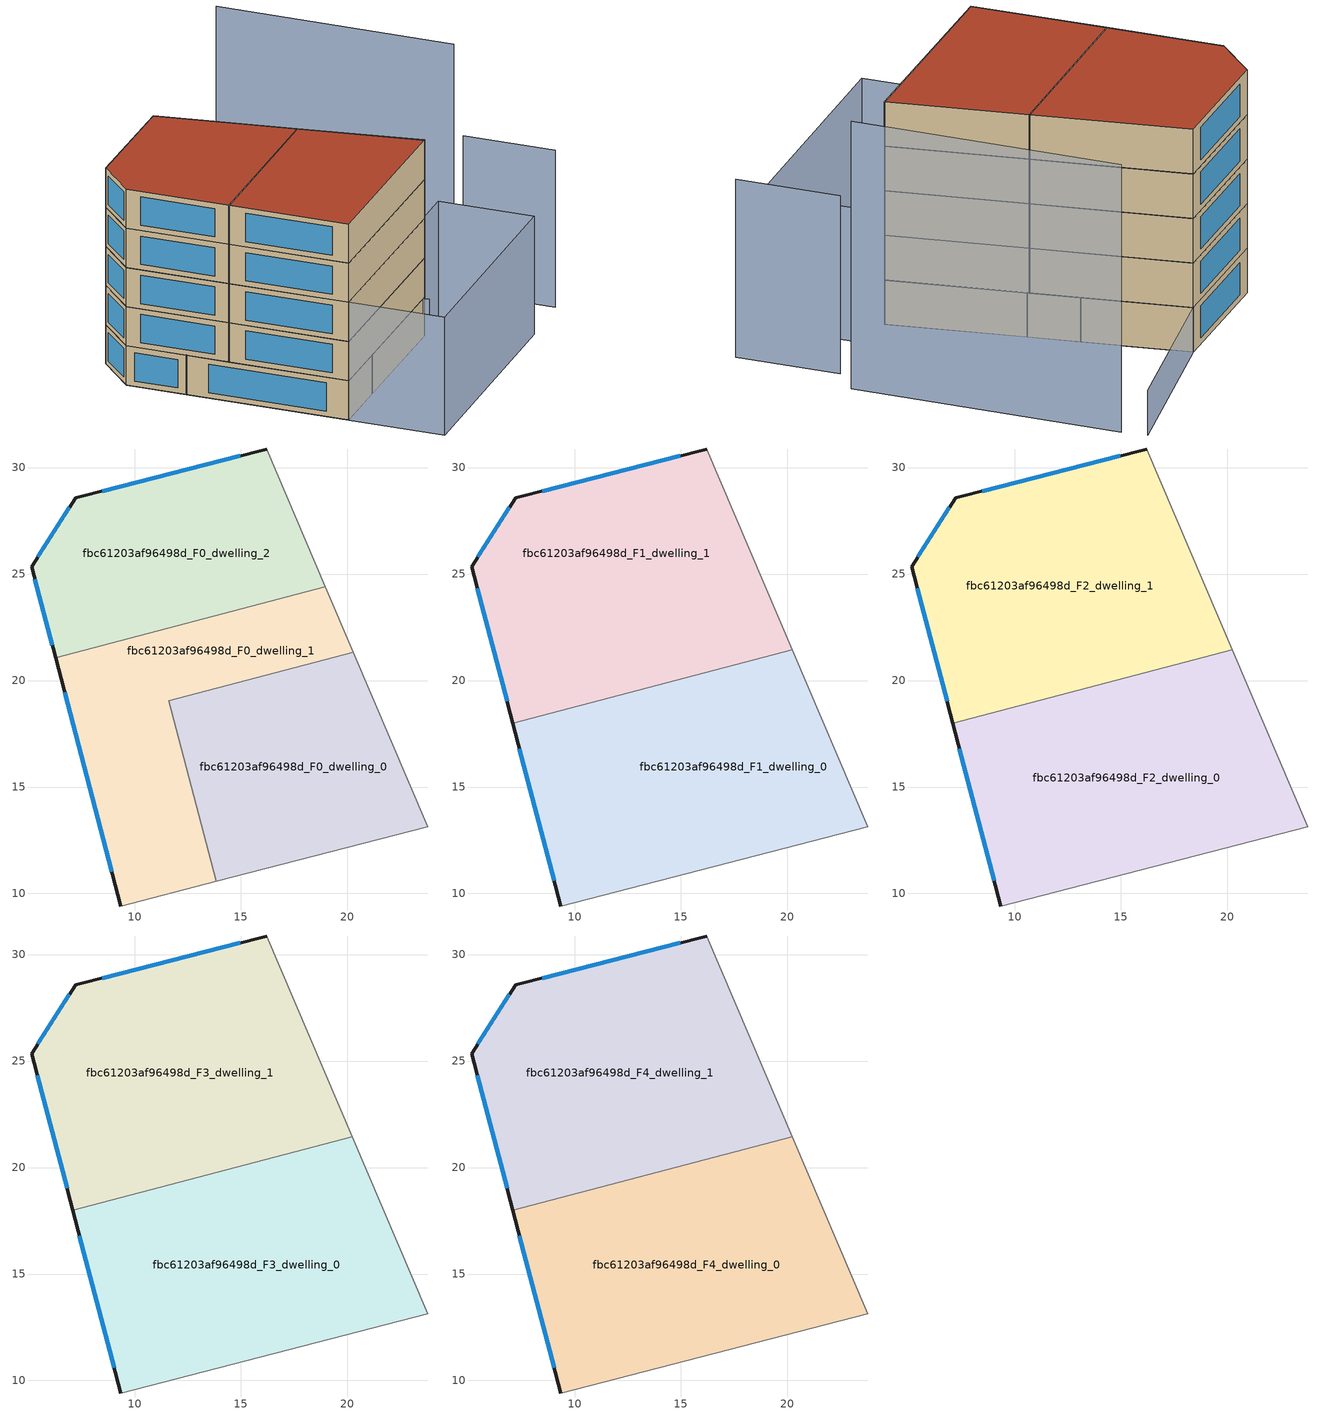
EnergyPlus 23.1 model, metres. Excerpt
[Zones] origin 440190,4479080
fbc61203af96498d_F0_dwelling_0
 floor ground (EU_floor_Construction): 23.78,13.13 20.28,21.32 11.6,19.04 13.83,10.57 z0
 wall adiabatic (EU_wall_Construction): 20.28,21.32 23.78,13.13 13.83,10.57 z0:3
 wall to fbc61203af96498d_F0_dwelling_1 (EU_wall_Construction): 13.83,10.57 11.61,19.04 / 11.6,19.04 20.28,21.32 z0:3
fbc61203af96498d_F0_dwelling_1
 floor ground (EU_floor_Construction): 13.83,10.57 11.6,19.04 20.28,21.32 18.97,24.39 6.3,21.06 9.36,9.41 z0
 wall outside (EU_wall_Construction): 9.36,9.41 6.3,21.06 z0:3
 wall adiabatic (EU_wall_Construction): 13.83,10.57 9.36,9.41 / 18.97,24.39 20.28,21.32 z0:3
 wall to fbc61203af96498d_F0_dwelling_2 (EU_wall_Construction): 6.3,21.06 18.97,24.39 z0:3
 window (EU_Window_Construction): 8.93,11.03 6.72,19.45 z0.42:2.58
fbc61203af96498d_F0_dwelling_2
 floor ground (EU_floor_Construction): 18.97,24.39 16.2,30.87 7.23,28.58 5.17,25.35 6.3,21.06 z0
 wall outside (EU_wall_Construction): 6.3,21.06 5.17,25.35 7.23,28.58 16.2,30.87 z0:3
 wall adiabatic (EU_wall_Construction): 16.2,30.87 18.97,24.39 z0:3
 window (EU_Window_Construction): 6.14,21.66 5.33,24.76 / 5.46,25.8 6.94,28.13 / 8.48,28.9 14.96,30.55 z0.42:2.58
fbc61203af96498d_F1_dwelling_0
 floor to fbc61203af96498d_F0_dwelling_0 (EU_floor_Construction): 23.78,13.13 20.28,21.32 11.6,19.04 13.83,10.57 z3
 floor to fbc61203af96498d_F0_dwelling_1 (EU_floor_Construction): 13.83,10.57 11.6,19.04 20.28,21.32 20.22,21.45 7.1,18 9.36,9.41 z3
 wall outside (EU_wall_Construction): 9.36,9.41 7.1,18 z3:6
 wall adiabatic (EU_wall_Construction): 20.22,21.45 23.78,13.13 9.36,9.41 z3:6
 wall to fbc61203af96498d_F1_dwelling_1 (EU_wall_Construction): 7.1,18 20.22,21.45 z3:6
 window (EU_Window_Construction): 9.04,10.6 7.42,16.81 z3.42:5.58
fbc61203af96498d_F1_dwelling_1
 floor to fbc61203af96498d_F0_dwelling_1 (EU_floor_Construction): 20.22,21.45 18.97,24.39 6.3,21.06 7.1,18 z3
 floor to fbc61203af96498d_F0_dwelling_2 (EU_floor_Construction): 18.97,24.39 16.2,30.87 7.23,28.58 5.17,25.35 6.3,21.06 z3
 wall outside (EU_wall_Construction): 7.1,18 5.17,25.35 7.23,28.58 16.2,30.87 z3:6
 wall adiabatic (EU_wall_Construction): 16.2,30.87 20.22,21.45 z3:6
 window (EU_Window_Construction): 6.83,19.02 5.44,24.33 / 5.46,25.8 6.94,28.13 / 8.48,28.9 14.96,30.55 z3.42:5.58
fbc61203af96498d_F2_dwelling_0
 floor to fbc61203af96498d_F1_dwelling_0 (EU_floor_Construction): 23.78,13.13 20.22,21.45 7.1,18 9.36,9.41 z6
 wall outside (EU_wall_Construction): 9.36,9.41 7.1,18 z6:9
 wall adiabatic (EU_wall_Construction): 20.22,21.45 23.78,13.13 9.36,9.41 z6:9
 wall to fbc61203af96498d_F2_dwelling_1 (EU_wall_Construction): 7.1,18 20.22,21.45 z6:9
 window (EU_Window_Construction): 9.04,10.6 7.42,16.81 z6.42:8.58
fbc61203af96498d_F2_dwelling_1
 floor to fbc61203af96498d_F1_dwelling_1 (EU_floor_Construction): 20.22,21.45 16.2,30.87 7.23,28.58 5.17,25.35 7.1,18 z6
 wall outside (EU_wall_Construction): 7.1,18 5.17,25.35 7.23,28.58 16.2,30.87 z6:9
 wall adiabatic (EU_wall_Construction): 16.2,30.87 20.22,21.45 z6:9
 window (EU_Window_Construction): 6.83,19.02 5.44,24.33 / 5.46,25.8 6.94,28.13 / 8.48,28.9 14.96,30.55 z6.42:8.58
fbc61203af96498d_F3_dwelling_0
 floor to fbc61203af96498d_F2_dwelling_0 (EU_floor_Construction): 23.78,13.13 20.22,21.45 7.1,18 9.36,9.41 z9
 wall outside (EU_wall_Construction): 9.36,9.41 7.1,18 z9:12
 wall adiabatic (EU_wall_Construction): 20.22,21.45 23.78,13.13 9.36,9.41 z9:12
 wall to fbc61203af96498d_F3_dwelling_1 (EU_wall_Construction): 7.1,18 20.22,21.45 z9:12
 window (EU_Window_Construction): 9.04,10.6 7.42,16.81 z9.42:11.58
fbc61203af96498d_F3_dwelling_1
 floor to fbc61203af96498d_F2_dwelling_1 (EU_floor_Construction): 20.22,21.45 16.2,30.87 7.23,28.58 5.17,25.35 7.1,18 z9
 wall outside (EU_wall_Construction): 7.1,18 5.17,25.35 7.23,28.58 16.2,30.87 z9:12
 wall adiabatic (EU_wall_Construction): 16.2,30.87 20.22,21.45 z9:12
 window (EU_Window_Construction): 6.83,19.02 5.44,24.33 / 5.46,25.8 6.94,28.13 / 8.48,28.9 14.96,30.55 z9.42:11.58
fbc61203af96498d_F4_dwelling_0
 floor to fbc61203af96498d_F3_dwelling_0 (EU_floor_Construction): 23.78,13.13 20.22,21.45 7.1,18 9.36,9.41 z12
 wall outside (EU_wall_Construction): 9.36,9.41 7.1,18 z12:15
 wall adiabatic (EU_wall_Construction): 20.22,21.45 23.78,13.13 9.36,9.41 z12:15
 wall to fbc61203af96498d_F4_dwelling_1 (EU_wall_Construction): 7.1,18 20.22,21.45 z12:15
 window (EU_Window_Construction): 9.04,10.6 7.42,16.81 z12.42:14.58
 roof outside (EU_roof_Construction): 20.22,21.45 23.78,13.13 9.36,9.41 7.1,18 z15
fbc61203af96498d_F4_dwelling_1
 floor to fbc61203af96498d_F3_dwelling_1 (EU_floor_Construction): 20.22,21.45 16.2,30.87 7.23,28.58 5.17,25.35 7.1,18 z12
 wall outside (EU_wall_Construction): 7.1,18 5.17,25.35 7.23,28.58 16.2,30.87 z12:15
 wall adiabatic (EU_wall_Construction): 16.2,30.87 20.22,21.45 z12:15
 window (EU_Window_Construction): 6.83,19.02 5.44,24.33 / 5.46,25.8 6.94,28.13 / 8.48,28.9 14.96,30.55 z12.42:14.58
 roof outside (EU_roof_Construction): 16.2,30.87 20.22,21.45 7.1,18 5.17,25.35 7.23,28.58 z15
shading: 11.17,2.54 9.35,9.41 / 9.35,9.41 26.6,13.96 / 26.6,13.96 28.41,7.09 / 28.41,7.09 11.17,2.54 z0:9; 32.91,8.45 31.19,15.07 z0:12; 23.64,12.65 16.2,30.87 / 16.2,30.87 27.63,35.53 z0:3; 32.58,16.84 28.26,33.98 z0:18
[Building]
EU S2 Campaign: North Axis=0; Terrain=City; Solar Distribution=FullExterior
[Site:Location]
Madrid: Latitude=40.5; Longitude=-3.5; Time Zone=1; Elevation=609
[SizingPeriod:WeatherFileDays]
AnnualSizingPeriod: Begin Month=1; Begin Day of Month=1; End Month=12; End Day of Month=31; Day of Week for Start Day=Monday; Use Weather File Daylight Saving Period=No; Use Weather File Rain and Snow Indicators=No
[MATERIAL]
EU_InternalMass_Material: Roughness=MediumRough; Thickness=0.1; Conductivity=1; Density=1800; Specific Heat=900; Thermal Absorptance=0.9; Solar Absorptance=0.7; Visible Absorptance=0.7
[MATERIAL:NOMASS] Roughness=MediumRough; Thermal Absorptance=0.9; Solar Absorptance=0.7; Visible Absorptance=0.7
Name | Thermal Resistance
EU_wall_NoMass | 1.60022
EU_roof_NoMass | 1.57597
EU_floor_NoMass | 0.470652
[WINDOWMATERIAL:SIMPLEGLAZINGSYSTEM]
EU_Window_SimpleGlazing: UFactor=3.28802; Solar Heat Gain Coefficient=0.85; Visible Transmittance=0.85
[CONSTRUCTION]
EU_wall_Construction: EU_wall_NoMass
EU_roof_Construction: EU_roof_NoMass
EU_floor_Construction: EU_floor_NoMass
EU_InternalMass_Construction: EU_InternalMass_Material
EU_Window_Construction: EU_Window_SimpleGlazing
[ZONE] Type=1; Multiplier=1; Ceiling Height=autocalculate; Floor Area=autocalculate; Part of Total Floor Area=Yes
Name | Volume
fbc61203af96498d_F0_dwelling_0 | 253.559
fbc61203af96498d_F1_dwelling_0 | 380.357
fbc61203af96498d_F2_dwelling_0; fbc61203af96498d_F3_dwelling_0; fbc61203af96498d_F4_dwelling_0 | 380.366
fbc61203af96498d_F0_dwelling_1 | 253.583
fbc61203af96498d_F1_dwelling_1 | 380.381
fbc61203af96498d_F2_dwelling_1; fbc61203af96498d_F3_dwelling_1; fbc61203af96498d_F4_dwelling_1 | 380.39
fbc61203af96498d_F0_dwelling_2 | 253.609
[INTERNALMASS] Construction=EU_InternalMass_Construction
Name | Zone or ZoneList | Surface Area
fbc61203af96498d_F0_dwelling_0_EU_InternalMass | fbc61203af96498d_F0_dwelling_0 | 84.5211
fbc61203af96498d_F0_dwelling_1_EU_InternalMass | fbc61203af96498d_F0_dwelling_1 | 84.5277
fbc61203af96498d_F0_dwelling_2_EU_InternalMass | fbc61203af96498d_F0_dwelling_2 | 84.5365
fbc61203af96498d_F1_dwelling_0_EU_InternalMass | fbc61203af96498d_F1_dwelling_0 | 126.789
fbc61203af96498d_F1_dwelling_1_EU_InternalMass | fbc61203af96498d_F1_dwelling_1 | 126.797
fbc61203af96498d_F2_dwelling_0_EU_InternalMass | fbc61203af96498d_F2_dwelling_0 | 126.789
fbc61203af96498d_F2_dwelling_1_EU_InternalMass | fbc61203af96498d_F2_dwelling_1 | 126.797
fbc61203af96498d_F3_dwelling_0_EU_InternalMass | fbc61203af96498d_F3_dwelling_0 | 126.789
fbc61203af96498d_F3_dwelling_1_EU_InternalMass | fbc61203af96498d_F3_dwelling_1 | 126.797
fbc61203af96498d_F4_dwelling_0_EU_InternalMass | fbc61203af96498d_F4_dwelling_0 | 126.789
fbc61203af96498d_F4_dwelling_1_EU_InternalMass | fbc61203af96498d_F4_dwelling_1 | 126.797
[OTHEREQUIPMENT] Fuel Type=Electricity; Design Level Calculation Method=Watts/Area; Power per Zone Floor Area=1; Fraction Latent=0; Fraction Radiant=0; Fraction Lost=0; Carbon Dioxide Generation Rate=0; EndUse Subcategory=EU_Step8_InternalGains
Name | Zone or ZoneList or Space or SpaceList | Schedule
EU_Step8_InternalGain_fbc61203af96498d_F0_dwelling_0_f000 | fbc61203af96498d_F0_dwelling_0 | EU_Step8_GainSchedule_fbc61203af96498d_F0_dwelling_0_f000
EU_Step8_InternalGain_fbc61203af96498d_F0_dwelling_1_f000 | fbc61203af96498d_F0_dwelling_1 | EU_Step8_GainSchedule_fbc61203af96498d_F0_dwelling_1_f000
EU_Step8_InternalGain_fbc61203af96498d_F0_dwelling_2_f000 | fbc61203af96498d_F0_dwelling_2 | EU_Step8_GainSchedule_fbc61203af96498d_F0_dwelling_2_f000
EU_Step8_InternalGain_fbc61203af96498d_F1_dwelling_0_f000 | fbc61203af96498d_F1_dwelling_0 | EU_Step8_GainSchedule_fbc61203af96498d_F1_dwelling_0_f000
EU_Step8_InternalGain_fbc61203af96498d_F1_dwelling_1_f000 | fbc61203af96498d_F1_dwelling_1 | EU_Step8_GainSchedule_fbc61203af96498d_F1_dwelling_1_f000
EU_Step8_InternalGain_fbc61203af96498d_F2_dwelling_0_f000 | fbc61203af96498d_F2_dwelling_0 | EU_Step8_GainSchedule_fbc61203af96498d_F2_dwelling_0_f000
EU_Step8_InternalGain_fbc61203af96498d_F2_dwelling_1_f000 | fbc61203af96498d_F2_dwelling_1 | EU_Step8_GainSchedule_fbc61203af96498d_F2_dwelling_1_f000
EU_Step8_InternalGain_fbc61203af96498d_F3_dwelling_0_f000 | fbc61203af96498d_F3_dwelling_0 | EU_Step8_GainSchedule_fbc61203af96498d_F3_dwelling_0_f000
EU_Step8_InternalGain_fbc61203af96498d_F3_dwelling_1_f000 | fbc61203af96498d_F3_dwelling_1 | EU_Step8_GainSchedule_fbc61203af96498d_F3_dwelling_1_f000
EU_Step8_InternalGain_fbc61203af96498d_F4_dwelling_0_f000 | fbc61203af96498d_F4_dwelling_0 | EU_Step8_GainSchedule_fbc61203af96498d_F4_dwelling_0_f000
EU_Step8_InternalGain_fbc61203af96498d_F4_dwelling_1_f000 | fbc61203af96498d_F4_dwelling_1 | EU_Step8_GainSchedule_fbc61203af96498d_F4_dwelling_1_f000
[ZONEVENTILATION:DESIGNFLOWRATE] Schedule=EU_AlwaysOn; Design Flow Rate Calculation Method=AirChanges/Hour; Air Changes per Hour=0.480704; Ventilation Type=Natural; Fan Pressure Rise=0; Fan Total Efficiency=1; Constant Term Coefficient=1; Temperature Term Coefficient=0; Velocity Term Coefficient=0; Velocity Squared Term Coefficient=0; Minimum Indoor Temperature=-100; Maximum Indoor Temperature=100; Delta Temperature=-100; Minimum Outdoor Temperature=-100; Maximum Outdoor Temperature=100; Maximum Wind Speed=40
Name | Zone or ZoneList or Space or SpaceList
EU_ConstantAir_fbc61203af96498d_F0_dwelling_0 | fbc61203af96498d_F0_dwelling_0
EU_ConstantAir_fbc61203af96498d_F0_dwelling_1 | fbc61203af96498d_F0_dwelling_1
EU_ConstantAir_fbc61203af96498d_F0_dwelling_2 | fbc61203af96498d_F0_dwelling_2
EU_ConstantAir_fbc61203af96498d_F1_dwelling_0 | fbc61203af96498d_F1_dwelling_0
EU_ConstantAir_fbc61203af96498d_F1_dwelling_1 | fbc61203af96498d_F1_dwelling_1
EU_ConstantAir_fbc61203af96498d_F2_dwelling_0 | fbc61203af96498d_F2_dwelling_0
EU_ConstantAir_fbc61203af96498d_F2_dwelling_1 | fbc61203af96498d_F2_dwelling_1
EU_ConstantAir_fbc61203af96498d_F3_dwelling_0 | fbc61203af96498d_F3_dwelling_0
EU_ConstantAir_fbc61203af96498d_F3_dwelling_1 | fbc61203af96498d_F3_dwelling_1
EU_ConstantAir_fbc61203af96498d_F4_dwelling_0 | fbc61203af96498d_F4_dwelling_0
EU_ConstantAir_fbc61203af96498d_F4_dwelling_1 | fbc61203af96498d_F4_dwelling_1
[HVACTEMPLATE:THERMOSTAT] Constant Heating Setpoint=20; Constant Cooling Setpoint=50
EU_HeatOnly_fbc61203af96498d_F0_dwelling_0; EU_HeatOnly_fbc61203af96498d_F0_dwelling_1; EU_HeatOnly_fbc61203af96498d_F0_dwelling_2; EU_HeatOnly_fbc61203af96498d_F1_dwelling_0; EU_HeatOnly_fbc61203af96498d_F1_dwelling_1; EU_HeatOnly_fbc61203af96498d_F2_dwelling_0; EU_HeatOnly_fbc61203af96498d_F2_dwelling_1; EU_HeatOnly_fbc61203af96498d_F3_dwelling_0; EU_HeatOnly_fbc61203af96498d_F3_dwelling_1; EU_HeatOnly_fbc61203af96498d_F4_dwelling_0; EU_HeatOnly_fbc61203af96498d_F4_dwelling_1
[HVACTEMPLATE:ZONE:IDEALLOADSAIRSYSTEM] System Availability Schedule=EU_AlwaysOn; Maximum Heating Supply Air Temperature=50; Minimum Cooling Supply Air Temperature=13; Maximum Heating Supply Air Humidity Ratio=0.0156; Minimum Cooling Supply Air Humidity Ratio=0.0077; Heating Limit=NoLimit; Cooling Limit=NoLimit; Heating Availability Schedule=EU_AlwaysOn; Cooling Availability Schedule=EU_CoolingOff; Dehumidification Control Type=ConstantSensibleHeatRatio; Cooling Sensible Heat Ratio=0.7; Dehumidification Setpoint=60; Humidification Control Type=None; Humidification Setpoint=30; Outdoor Air Method=None; Outdoor Air Flow Rate per Person=0.00944; Outdoor Air Flow Rate per Zone Floor Area=0; Outdoor Air Flow Rate per Zone=0; Demand Controlled Ventilation Type=None; Outdoor Air Economizer Type=NoEconomizer; Heat Recovery Type=None; Sensible Heat Recovery Effectiveness=0.7; Latent Heat Recovery Effectiveness=0.65
Name | Template Thermostat
fbc61203af96498d_F0_dwelling_0 | EU_HeatOnly_fbc61203af96498d_F0_dwelling_0
fbc61203af96498d_F0_dwelling_1 | EU_HeatOnly_fbc61203af96498d_F0_dwelling_1
fbc61203af96498d_F0_dwelling_2 | EU_HeatOnly_fbc61203af96498d_F0_dwelling_2
fbc61203af96498d_F1_dwelling_0 | EU_HeatOnly_fbc61203af96498d_F1_dwelling_0
fbc61203af96498d_F1_dwelling_1 | EU_HeatOnly_fbc61203af96498d_F1_dwelling_1
fbc61203af96498d_F2_dwelling_0 | EU_HeatOnly_fbc61203af96498d_F2_dwelling_0
fbc61203af96498d_F2_dwelling_1 | EU_HeatOnly_fbc61203af96498d_F2_dwelling_1
fbc61203af96498d_F3_dwelling_0 | EU_HeatOnly_fbc61203af96498d_F3_dwelling_0
fbc61203af96498d_F3_dwelling_1 | EU_HeatOnly_fbc61203af96498d_F3_dwelling_1
fbc61203af96498d_F4_dwelling_0 | EU_HeatOnly_fbc61203af96498d_F4_dwelling_0
fbc61203af96498d_F4_dwelling_1 | EU_HeatOnly_fbc61203af96498d_F4_dwelling_1
[SIZING:ZONE] Zone Cooling Design Supply Air Temperature Input Method=SupplyAirTemperature; Zone Cooling Design Supply Air Temperature=13; Zone Heating Design Supply Air Temperature Input Method=SupplyAirTemperature; Zone Heating Design Supply Air Temperature=50; Zone Cooling Design Supply Air Humidity Ratio=0.008; Zone Heating Design Supply Air Humidity Ratio=0.008; Cooling Design Air Flow Method=DesignDay; Cooling Design Air Flow Rate=0; Cooling Minimum Air Flow per Zone Floor Area=0.000762; Cooling Minimum Air Flow=0; Cooling Minimum Air Flow Fraction=0.2; Heating Design Air Flow Method=DesignDay; Heating Design Air Flow Rate=0; Heating Maximum Air Flow per Zone Floor Area=0.002032; Heating Maximum Air Flow=0.141576; Heating Maximum Air Flow Fraction=0.3; Account for Dedicated Outdoor Air System=No; Dedicated Outdoor Air System Control Strategy=NeutralSupplyAir; Dedicated Outdoor Air Low Setpoint Temperature for Design=autosize; Dedicated Outdoor Air High Setpoint Temperature for Design=autosize; Zone Load Sizing Method=Sensible Load Only No Latent Load; Zone Latent Cooling Design Supply Air Humidity Ratio Input Method=HumidityRatioDifference; Zone Cooling Design Supply Air Humidity Ratio Difference=0.005; Zone Latent Heating Design Supply Air Humidity Ratio Input Method=HumidityRatioDifference; Zone Humidification Design Supply Air Humidity Ratio Difference=0.005
fbc61203af96498d_F0_dwelling_0; fbc61203af96498d_F0_dwelling_1; fbc61203af96498d_F0_dwelling_2; fbc61203af96498d_F1_dwelling_0; fbc61203af96498d_F1_dwelling_1; fbc61203af96498d_F2_dwelling_0; fbc61203af96498d_F2_dwelling_1; fbc61203af96498d_F3_dwelling_0; fbc61203af96498d_F3_dwelling_1; fbc61203af96498d_F4_dwelling_0; fbc61203af96498d_F4_dwelling_1
[SCHEDULE:CONSTANT]
Name | Hourly Value
EU_AlwaysOn | 1
EU_CoolingOff | 0
[SCHEDULE:FILE] Column Number=1; Rows to Skip at Top=0; Number of Hours of Data=8760; Column Separator=Comma; Interpolate to Timestep=No; Minutes per Item=60; Adjust Schedule for Daylight Savings=Yes
Name | File
EU_Step8_GainSchedule_fbc61203af96498d_F0_dwelling_0_f000 | ../../schedules/fbc61203af96498d/fbc61203af96498d_F0_dwelling_0_f000_gain.csv
EU_Step8_GainSchedule_fbc61203af96498d_F0_dwelling_1_f000 | ../../schedules/fbc61203af96498d/fbc61203af96498d_F0_dwelling_1_f000_gain.csv
EU_Step8_GainSchedule_fbc61203af96498d_F0_dwelling_2_f000 | ../../schedules/fbc61203af96498d/fbc61203af96498d_F0_dwelling_2_f000_gain.csv
EU_Step8_GainSchedule_fbc61203af96498d_F1_dwelling_0_f000 | ../../schedules/fbc61203af96498d/fbc61203af96498d_F1_dwelling_0_f000_gain.csv
EU_Step8_GainSchedule_fbc61203af96498d_F1_dwelling_1_f000 | ../../schedules/fbc61203af96498d/fbc61203af96498d_F1_dwelling_1_f000_gain.csv
EU_Step8_GainSchedule_fbc61203af96498d_F2_dwelling_0_f000 | ../../schedules/fbc61203af96498d/fbc61203af96498d_F2_dwelling_0_f000_gain.csv
EU_Step8_GainSchedule_fbc61203af96498d_F2_dwelling_1_f000 | ../../schedules/fbc61203af96498d/fbc61203af96498d_F2_dwelling_1_f000_gain.csv
EU_Step8_GainSchedule_fbc61203af96498d_F3_dwelling_0_f000 | ../../schedules/fbc61203af96498d/fbc61203af96498d_F3_dwelling_0_f000_gain.csv
EU_Step8_GainSchedule_fbc61203af96498d_F3_dwelling_1_f000 | ../../schedules/fbc61203af96498d/fbc61203af96498d_F3_dwelling_1_f000_gain.csv
EU_Step8_GainSchedule_fbc61203af96498d_F4_dwelling_0_f000 | ../../schedules/fbc61203af96498d/fbc61203af96498d_F4_dwelling_0_f000_gain.csv
EU_Step8_GainSchedule_fbc61203af96498d_F4_dwelling_1_f000 | ../../schedules/fbc61203af96498d/fbc61203af96498d_F4_dwelling_1_f000_gain.csv
